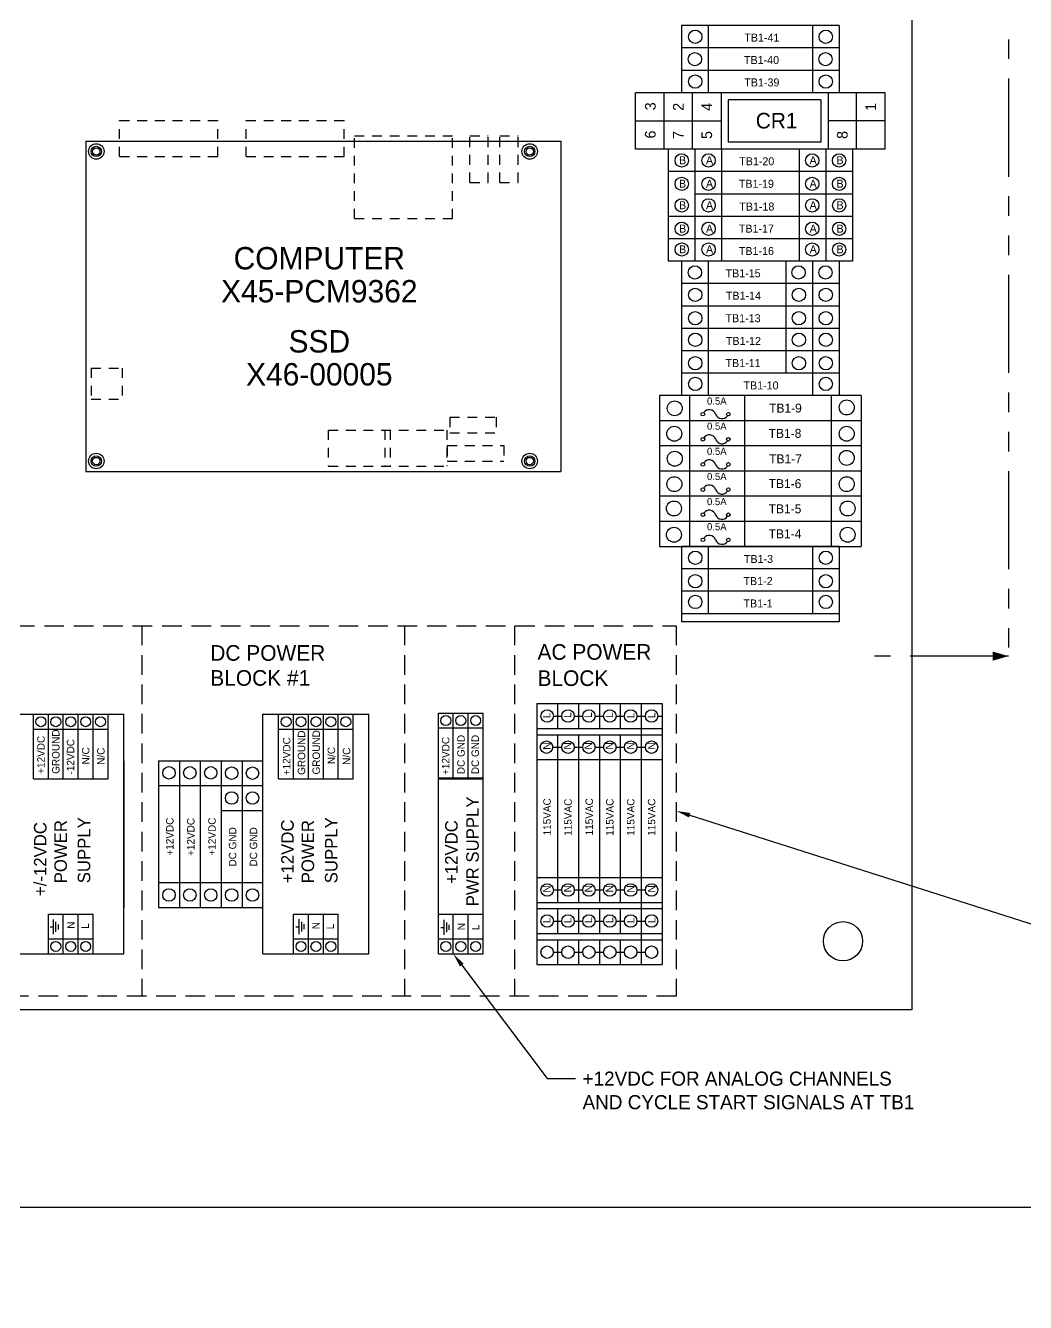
# Model space of a CAD drawing. Extents: x -360 to 331, y -172 to 150.
# Drawn here: x -84.66 to -71.92, y -172 to -155.74 of the extents above; entities that cross this region are included whole.
import ezdxf
from ezdxf import colors
from ezdxf.entities.mleader import LeaderData, LeaderLine
from ezdxf.enums import TextEntityAlignment as Align
from ezdxf.math import Vec2, Vec3

# ---------------------------------------------------------------- set-up
doc = ezdxf.new("R2010")
doc.units = 0
doc.header["$MEASUREMENT"] = 0
for name, pattern in [('HIDDEN', [0.375, 0.25, -0.125]), ('HIDDEN2', [0.1875, 0.125, -0.0625]), ('PHANTOM', [2.5, 1.25, -0.25, 0.25, -0.25, 0.25, -0.25])]:
    doc.linetypes.add(name, pattern=pattern)
doc.layers.get('0').update_dxf_attribs({"linetype": 'CONTINUOUS'})
doc.layers.add('1', color=3, linetype='CONTINUOUS')
doc.layers.add('TITLE', color=2, linetype='CONTINUOUS')

msp = doc.modelspace()

# ---------------------------------------------------------------- linework, layer by layer
at = {"color": 7, "linetype": 'Continuous'}
for p, q in [((-73.37099, -145.27765), (-73.37099, -168.27765)), ((-74.29656, -155.736), (-76.30242, -155.736)), ((-75.96259, -155.736), (-75.96259, -156.59231)), ((-74.29656, -156.02145), (-76.30242, -156.02145)), ((-74.29656, -156.02145), (-76.30242, -156.02145)), ((-74.29656, -156.30686), (-76.30242, -156.30686)), ((-74.29656, -156.59231), (-76.30242, -156.59231)), ((-74.12665, -157.3115), (-76.47233, -157.3115)), ((-74.12665, -157.3115), (-76.47233, -157.3115)), ((-75.79268, -157.3115), (-75.79268, -158.73876)), ((-74.12665, -157.59695), (-76.47233, -157.59695)), ((-74.12665, -157.8824), (-76.1325, -157.8824)), ((-74.12665, -158.16786), (-76.47233, -158.16786)), ((-74.12665, -158.45331), (-76.47233, -158.45331)), ((-74.12665, -158.73876), (-76.47233, -158.73876)), ((-74.29656, -158.73876), (-76.30242, -158.73876)), ((-75.96259, -158.73876), (-75.96259, -160.45144)), ((-74.29656, -159.02417), (-76.30242, -159.02417)), ((-74.29656, -159.30962), (-76.30242, -159.30962)), ((-74.29656, -159.59508), (-76.30242, -159.59508)), ((-74.29656, -159.88053), (-76.30242, -159.88053)), ((-74.29656, -160.16598), (-76.30242, -160.16598)), ((-74.01414, -160.45144), (-76.58484, -160.45144)), ((-74.29656, -160.45144), (-76.30242, -160.45144)), ((-75.50205, -160.45144), (-75.50205, -160.77169)), ((-74.01414, -160.77169), (-76.58484, -160.77169)), ((-75.50205, -160.77169), (-75.50205, -161.09195)), ((-74.01414, -161.09195), (-76.58484, -161.09195)), ((-75.50205, -161.09195), (-75.50205, -161.41221)), ((-74.01414, -161.41221), (-76.58484, -161.41221)), ((-75.50205, -161.41221), (-75.50205, -161.73247)), ((-74.01414, -161.73247), (-76.58484, -161.73247)), ((-75.50205, -161.73247), (-76.20357, -161.73247)), ((-75.50205, -161.73247), (-75.50205, -162.05273)), ((-74.01414, -162.05273), (-76.58484, -162.05273)), ((-75.50205, -162.05273), (-76.20357, -162.05273)), ((-75.50205, -162.05273), (-75.50205, -162.37299)), ((-74.29656, -162.37299), (-76.30242, -162.37299)), ((-75.96259, -162.37299), (-75.96259, -163.22935)), ((-74.29656, -162.65845), (-76.30242, -162.65845)), ((-74.29656, -162.9439), (-76.30242, -162.9439)), ((-74.29656, -163.22935), (-76.30242, -163.22935)), ((-78.14864, -164.37472), (-78.14864, -167.69941)), ((-77.88248, -164.37472), (-77.88248, -164.69158)), ((-77.61631, -164.37472), (-77.61631, -164.69158)), ((-77.35015, -164.37472), (-77.35015, -164.69158)), ((-77.08399, -164.37472), (-77.08399, -164.69158)), ((-76.81782, -164.37472), (-76.81782, -167.69941)), ((-76.81782, -164.37472), (-76.81782, -164.69158)), ((-76.55166, -164.37472), (-76.55166, -167.69941)), ((-76.55166, -164.37472), (-76.55166, -167.69941)), ((-77.88248, -164.77079), (-77.88248, -166.90726)), ((-77.61631, -164.77079), (-77.61631, -166.90726)), ((-77.35015, -164.77079), (-77.35015, -166.90726)), ((-77.08399, -164.77079), (-77.08399, -166.90726)), ((-76.81782, -164.77079), (-76.81782, -166.90726)), ((-82.70016, -165.10191), (-82.70016, -166.97222)), ((-82.434, -165.10191), (-82.434, -166.97222)), ((-82.16784, -165.10191), (-82.16784, -166.97222)), ((-81.90167, -165.10191), (-81.90167, -166.97222)), ((-77.08399, -166.00738), (-77.08399, -166.5904)), ((-76.81782, -166.00738), (-76.81782, -166.5904)), ((-76.81782, -166.00738), (-76.81782, -166.5904)), ((-82.96633, -166.65536), (-81.63551, -166.65536)), ((-77.88248, -166.98648), (-77.88248, -167.30334)), ((-77.61631, -166.98648), (-77.61631, -167.30334)), ((-77.35015, -166.98648), (-77.35015, -167.30334)), ((-77.08399, -166.98648), (-77.08399, -167.30334)), ((-76.81782, -166.98648), (-76.81782, -167.30334)), ((-77.88248, -167.38255), (-77.88248, -167.69941)), ((-77.61631, -167.38255), (-77.61631, -167.69941)), ((-77.35015, -167.38255), (-77.35015, -167.69941)), ((-77.08399, -167.38255), (-77.08399, -167.69941)), ((-76.81782, -167.38255), (-76.81782, -167.69941))]:
    msp.add_line(p, q, dxfattribs=at)
at = {"color": 7, "linetype": 'PHANTOM'}
for p, q in [((-72.1393, -146.41187), (-72.1393, -163.76982)), ((-72.1393, -163.76982), (-73.84657, -163.76982))]:
    msp.add_line(p, q, dxfattribs=at)
at = {"color": 7}
for p, q in [((-76.30242, -155.736), (-76.30242, -156.59231)), ((-74.63639, -155.736), (-74.63639, -156.59231)), ((-74.29656, -155.736), (-74.29656, -156.59231)), ((-76.88907, -157.3115), (-76.88907, -156.59231)), ((-73.70991, -156.59231), (-76.88907, -156.59231)), ((-76.52611, -157.3115), (-76.52611, -156.59231)), ((-76.16316, -157.3115), (-76.16316, -156.59231)), ((-75.79935, -156.59231), (-75.79935, -157.3115)), ((-74.43667, -156.59231), (-74.43667, -157.3115)), ((-74.07378, -157.3115), (-74.07378, -156.59231)), ((-73.70991, -157.3115), (-73.70991, -156.59231)), ((-74.528, -156.68315), (-75.70895, -156.68315)), ((-75.70895, -156.68315), (-75.70895, -157.22065)), ((-74.528, -156.68315), (-74.528, -157.22065)), ((-76.88907, -156.9519), (-75.80028, -156.9519)), ((-73.70991, -156.9519), (-74.43667, -156.9519)), ((-83.89078, -157.20843), (-77.84282, -157.20843)), ((-83.89078, -157.20843), (-83.89078, -161.4157)), ((-77.84282, -157.20843), (-77.84282, -161.4157)), ((-73.70991, -157.3115), (-76.88907, -157.3115)), ((-76.47233, -157.3115), (-76.47233, -158.73876)), ((-76.1325, -157.3115), (-76.1325, -158.73876)), ((-76.1325, -157.3115), (-76.1325, -158.73876)), ((-74.528, -157.22065), (-75.70895, -157.22065)), ((-74.8063, -157.3115), (-74.8063, -158.73876)), ((-74.46648, -157.3115), (-74.46648, -158.73876)), ((-74.12665, -157.3115), (-74.12665, -158.73876)), ((-76.30242, -158.73876), (-76.30242, -160.45144)), ((-74.97621, -158.73876), (-74.97621, -160.16598)), ((-74.63639, -158.73876), (-74.63639, -160.45144)), ((-74.29656, -158.73876), (-74.29656, -160.45144)), ((-76.58484, -160.45144), (-76.58484, -162.37299)), ((-76.20357, -160.45144), (-76.20357, -162.37299)), ((-74.3954, -160.45144), (-74.3954, -162.37299)), ((-74.01414, -160.45144), (-74.01414, -162.37299)), ((-83.89078, -161.4157), (-77.84282, -161.4157)), ((-76.58484, -162.37299), (-74.01414, -162.37299)), ((-76.30242, -162.37299), (-76.30242, -163.33174)), ((-76.29356, -162.37299), (-74.30542, -162.37299)), ((-74.63639, -162.37299), (-74.63639, -163.22935)), ((-74.29656, -162.37299), (-74.29656, -163.33174)), ((-74.29656, -163.33174), (-76.30242, -163.33174)), ((-74.30542, -163.22935), (-76.29356, -163.22935)), ((-78.14864, -164.37472), (-76.55166, -164.37472)), ((-84.75946, -164.51074), (-83.41012, -164.51074)), ((-84.56008, -165.33457), (-84.56008, -164.51074)), ((-84.56008, -165.33457), (-84.56008, -164.51074)), ((-84.56008, -165.33457), (-84.56008, -164.51074)), ((-84.36997, -165.33457), (-84.36997, -164.51074)), ((-84.17985, -165.33457), (-84.17985, -164.51074)), ((-83.98974, -165.33457), (-83.98974, -164.51074)), ((-83.79962, -165.33457), (-83.79962, -164.51074)), ((-83.6095, -165.33457), (-83.6095, -164.51074)), ((-83.41012, -167.5634), (-83.41012, -164.51074)), ((-81.63551, -167.5634), (-81.63551, -164.51074)), ((-81.63551, -164.51074), (-80.28617, -164.51074)), ((-81.43613, -165.33457), (-81.43613, -164.51074)), ((-81.43613, -165.33457), (-81.43613, -164.51074)), ((-81.24602, -165.33457), (-81.24602, -164.51074)), ((-81.0559, -165.33457), (-81.0559, -164.51074)), ((-80.86578, -165.33457), (-80.86578, -164.51074)), ((-80.67567, -165.33457), (-80.67567, -164.51074)), ((-80.48555, -165.33457), (-80.48555, -164.51074)), ((-80.28617, -167.5634), (-80.28617, -164.51074)), ((-79.40105, -167.5634), (-79.40105, -164.4953)), ((-79.40105, -167.5634), (-79.40105, -164.4953)), ((-79.40105, -167.5634), (-79.40105, -164.4953)), ((-79.40105, -164.4953), (-78.8307, -164.4953)), ((-79.21094, -165.31914), (-79.21094, -164.4953)), ((-79.02082, -165.31914), (-79.02082, -164.4953)), ((-78.8307, -167.5634), (-78.8307, -164.4953)), ((-77.93634, -164.53315), (-77.82861, -164.53315)), ((-77.67018, -164.53315), (-77.56245, -164.53315)), ((-77.40402, -164.53315), (-77.29628, -164.53315)), ((-77.13785, -164.53315), (-77.03012, -164.53315)), ((-76.87169, -164.53315), (-76.81782, -164.53315)), ((-76.87169, -164.53315), (-76.76396, -164.53315)), ((-76.60553, -164.53315), (-76.55166, -164.53315)), ((-84.56008, -164.70085), (-83.6095, -164.70085)), ((-81.43613, -164.70085), (-80.48555, -164.70085)), ((-79.40105, -164.68542), (-78.8307, -164.68542)), ((-78.14864, -164.69158), (-76.81782, -164.69158)), ((-78.14864, -164.69158), (-76.55166, -164.69158)), ((-78.14864, -164.77079), (-76.55166, -164.77079)), ((-77.94447, -164.92922), (-77.82861, -164.92922)), ((-77.67018, -164.92922), (-77.56245, -164.92922)), ((-77.40402, -164.92922), (-77.29628, -164.92922)), ((-77.13785, -164.92922), (-77.03012, -164.92922)), ((-76.87169, -164.92922), (-76.76396, -164.92922)), ((-84.56008, -165.33457), (-84.56008, -165.10191)), ((-83.6095, -165.33457), (-83.6095, -165.10191)), ((-83.6095, -165.33457), (-83.6095, -165.10191)), ((-83.41012, -165.10191), (-83.41012, -166.97222)), ((-82.96633, -165.10191), (-81.63551, -165.10191)), ((-82.96633, -165.10191), (-82.96633, -166.97222)), ((-81.63551, -166.97222), (-81.63551, -165.10191)), ((-79.40105, -166.97222), (-79.40105, -165.10191)), ((-78.14864, -165.08766), (-76.55166, -165.08766)), ((-84.56008, -165.33457), (-83.6095, -165.33457)), ((-84.56008, -165.33457), (-83.6095, -165.33457)), ((-82.96633, -165.41877), (-81.63551, -165.41877)), ((-81.43613, -165.33457), (-80.48555, -165.33457)), ((-81.43613, -165.33457), (-80.48555, -165.33457)), ((-79.40105, -165.31914), (-78.8307, -165.31914)), ((-79.40105, -165.33457), (-78.8307, -165.33457)), ((-82.16784, -165.73564), (-81.63551, -165.73564)), ((-78.14864, -166.5904), (-76.55166, -166.5904)), ((-77.93634, -166.74883), (-77.82861, -166.74883)), ((-77.67018, -166.74883), (-77.56245, -166.74883)), ((-77.40402, -166.74883), (-77.29628, -166.74883)), ((-77.13785, -166.74883), (-77.03012, -166.74883)), ((-76.87169, -166.74883), (-76.76396, -166.74883)), ((-78.14864, -166.90726), (-76.55166, -166.90726)), ((-84.36997, -167.5634), (-84.36997, -167.05642)), ((-84.36997, -167.05642), (-83.79962, -167.05642)), ((-84.36997, -167.05642), (-83.79962, -167.05642)), ((-84.17985, -167.5634), (-84.17985, -167.05642)), ((-83.98974, -167.5634), (-83.98974, -167.05642)), ((-83.79962, -167.5634), (-83.79962, -167.05642)), ((-82.96633, -166.97222), (-81.63551, -166.97222)), ((-81.24602, -167.05642), (-80.67567, -167.05642)), ((-81.24602, -167.05642), (-80.67567, -167.05642)), ((-81.24602, -167.5634), (-81.24602, -167.05642)), ((-81.0559, -167.5634), (-81.0559, -167.05642)), ((-80.86578, -167.5634), (-80.86578, -167.05642)), ((-80.67567, -167.5634), (-80.67567, -167.05642)), ((-79.40105, -167.05642), (-78.8307, -167.05642)), ((-79.40105, -167.05642), (-78.8307, -167.05642)), ((-79.21094, -167.5634), (-79.21094, -167.05642)), ((-79.02082, -167.5634), (-79.02082, -167.05642)), ((-78.14864, -166.98648), (-76.55166, -166.98648)), ((-84.34876, -167.21912), (-84.30606, -167.21912)), ((-84.30606, -167.31417), (-84.30606, -167.12406)), ((-84.27437, -167.28249), (-84.27437, -167.15574)), ((-84.24269, -167.2508), (-84.24269, -167.18743)), ((-81.21531, -167.21685), (-81.17261, -167.21685)), ((-81.17261, -167.3119), (-81.17261, -167.12179)), ((-81.14092, -167.28022), (-81.14092, -167.15347)), ((-81.10924, -167.24853), (-81.10924, -167.18516)), ((-79.36807, -167.22526), (-79.32537, -167.22526)), ((-79.32537, -167.32032), (-79.32537, -167.1302)), ((-79.29369, -167.28863), (-79.29369, -167.16188)), ((-79.262, -167.25694), (-79.262, -167.19357)), ((-77.93634, -167.14491), (-77.82861, -167.14491)), ((-77.67018, -167.14491), (-77.56245, -167.14491)), ((-77.40402, -167.14491), (-77.29628, -167.14491)), ((-77.13785, -167.14491), (-77.03012, -167.14491)), ((-76.87169, -167.14491), (-76.76396, -167.14491)), ((-84.36997, -167.37328), (-83.79962, -167.37328)), ((-81.24602, -167.37328), (-80.67567, -167.37328)), ((-79.40105, -167.37328), (-78.8307, -167.37328)), ((-78.14864, -167.30334), (-76.55166, -167.30334)), ((-78.14864, -167.38255), (-76.55166, -167.38255)), ((-84.75946, -167.5634), (-83.41012, -167.5634)), ((-81.63551, -167.5634), (-80.28617, -167.5634)), ((-79.40105, -167.5634), (-78.8307, -167.5634)), ((-77.93634, -167.54098), (-77.82861, -167.54098)), ((-77.67018, -167.54098), (-77.56245, -167.54098)), ((-77.40402, -167.54098), (-77.29628, -167.54098)), ((-77.13785, -167.54098), (-77.03012, -167.54098)), ((-76.87169, -167.54098), (-76.76396, -167.54098)), ((-78.14864, -167.69941), (-76.55166, -167.69941)), ((-73.37099, -168.27765), (-94.37099, -168.27765))]:
    msp.add_line(p, q, dxfattribs=at)
at = {"color": 7, "linetype": 'HIDDEN2'}
for p, q in [((-83.46164, -156.946), (-82.21261, -156.946)), ((-83.46164, -157.40565), (-83.46164, -156.946)), ((-82.21261, -157.40565), (-82.21261, -156.946)), ((-81.85183, -156.946), (-80.6028, -156.946)), ((-81.85183, -157.40565), (-81.85183, -156.946)), ((-80.6028, -157.40565), (-80.6028, -156.946)), ((-80.47132, -157.14322), (-79.22281, -157.14322)), ((-80.47132, -158.19504), (-80.47132, -157.14322)), ((-79.22281, -158.19504), (-79.22281, -157.14322)), ((-78.99982, -157.14322), (-78.76842, -157.14322)), ((-78.99982, -157.73434), (-78.99982, -157.14322)), ((-78.76842, -157.73434), (-78.76842, -157.14322)), ((-78.61801, -157.14322), (-78.38661, -157.14322)), ((-78.61801, -157.73434), (-78.61801, -157.14322)), ((-78.38661, -157.73434), (-78.38661, -157.14322)), ((-83.46164, -157.40565), (-82.21261, -157.40565)), ((-81.85183, -157.40565), (-80.6028, -157.40565)), ((-78.99982, -157.73434), (-78.76842, -157.73434)), ((-78.61801, -157.73434), (-78.38661, -157.73434)), ((-80.47132, -158.19504), (-79.22281, -158.19504)), ((-83.82557, -160.10093), (-83.82557, -160.49536)), ((-83.82557, -160.10093), (-83.43114, -160.10093)), ((-83.43114, -160.10093), (-83.43114, -160.49536)), ((-83.82557, -160.49536), (-83.43114, -160.49536)), ((-79.25542, -160.72676), (-79.25542, -160.92345)), ((-79.25542, -160.72676), (-78.66429, -160.72676)), ((-78.66429, -160.72676), (-78.66429, -160.92345)), ((-80.80475, -160.89085), (-79.29433, -160.89085)), ((-80.80475, -160.89085), (-80.80475, -161.35049)), ((-80.08215, -160.89085), (-80.08215, -161.35049)), ((-80.01693, -160.89085), (-80.01693, -161.35049)), ((-79.29433, -160.89085), (-79.29433, -161.35049)), ((-79.25542, -160.92345), (-78.66429, -160.92345)), ((-79.28802, -161.08754), (-79.28802, -161.28423)), ((-79.28802, -161.08754), (-78.56542, -161.08754)), ((-78.56542, -161.08754), (-78.56542, -161.28423)), ((-80.80475, -161.35049), (-79.29433, -161.35049)), ((-79.28802, -161.28423), (-78.56542, -161.28423))]:
    msp.add_line(p, q, dxfattribs=at)
at = {"color": 7, "linetype": 'HIDDEN'}
for p, q in [((-93.04599, -163.38192), (-76.3708, -163.38192)), ((-83.17893, -163.38192), (-83.17893, -168.10291)), ((-79.83439, -163.38192), (-79.83439, -168.10291)), ((-78.43291, -163.38192), (-78.43291, -168.10291)), ((-76.3708, -163.38192), (-76.3708, -168.10291)), ((-76.3708, -168.10291), (-93.04599, -168.10291))]:
    msp.add_line(p, q, dxfattribs=at)
at = {"color": 7}
for centre, radius in [((-76.12857, -155.87873), 0.08496), ((-74.46544, -155.87873), 0.08496), ((-76.13247, -156.16415), 0.08496), ((-74.46933, -156.16415), 0.08496), ((-76.12857, -156.44959), 0.08496), ((-74.46544, -156.44959), 0.08496), ((-83.7593, -157.33991), 0.09861), ((-83.7593, -157.33991), 0.06574), ((-83.7593, -157.33991), 0.04681), ((-78.23726, -157.33991), 0.09861), ((-78.23726, -157.33991), 0.06574), ((-78.23726, -157.33991), 0.04681), ((-76.30138, -157.45423), 0.08496), ((-75.95866, -157.45423), 0.08496), ((-74.6384, -157.45423), 0.08496), ((-74.29553, -157.45423), 0.08496), ((-76.30138, -157.75269), 0.08496), ((-75.95866, -157.75269), 0.08496), ((-74.6384, -157.75269), 0.08496), ((-74.29553, -157.75269), 0.08496), ((-76.30071, -158.02666), 0.08496), ((-75.95799, -158.02666), 0.08496), ((-74.63772, -158.02666), 0.08496), ((-74.29486, -158.02666), 0.08496), ((-76.30071, -158.32512), 0.08496), ((-75.95799, -158.32512), 0.08496), ((-74.63772, -158.32512), 0.08496), ((-74.29486, -158.32512), 0.08496), ((-76.30071, -158.58936), 0.08496), ((-75.95799, -158.58936), 0.08496), ((-74.63772, -158.58936), 0.08496), ((-74.29486, -158.58936), 0.08496), ((-76.13247, -158.88147), 0.08496), ((-74.8122, -158.88147), 0.08496), ((-74.46933, -158.88147), 0.08496), ((-76.12857, -159.1669), 0.08496), ((-74.80831, -159.1669), 0.08496), ((-74.46544, -159.1669), 0.08496), ((-76.12857, -159.46536), 0.08496), ((-74.80831, -159.46536), 0.08496), ((-74.46544, -159.46536), 0.08496), ((-76.1279, -159.73934), 0.08496), ((-74.80764, -159.73934), 0.08496), ((-74.46477, -159.73934), 0.08496), ((-76.1279, -160.0378), 0.08496), ((-74.80764, -160.0378), 0.08496), ((-74.46477, -160.0378), 0.08496), ((-76.1279, -160.30204), 0.08496), ((-74.46477, -160.30204), 0.08496), ((-76.38993, -160.61295), 0.09532), ((-74.19937, -160.60193), 0.09532), ((-76.03066, -160.68723), 0.02288), ((-75.70632, -160.68723), 0.02288), ((-76.39544, -160.93679), 0.09532), ((-74.19937, -160.93679), 0.09532), ((-76.03066, -161.00749), 0.02288), ((-75.70632, -161.00749), 0.02288), ((-83.7593, -161.28423), 0.09861), ((-83.7593, -161.28423), 0.06574), ((-78.23726, -161.28423), 0.09861), ((-78.23726, -161.28423), 0.06574), ((-76.38917, -161.25519), 0.09532), ((-74.19862, -161.24417), 0.09532), ((-83.7593, -161.28423), 0.04681), ((-78.23726, -161.28423), 0.04681), ((-76.03066, -161.32775), 0.02288), ((-75.70632, -161.32775), 0.02288), ((-76.39469, -161.57902), 0.09532), ((-74.19862, -161.57902), 0.09532), ((-76.03066, -161.64801), 0.02288), ((-75.70632, -161.64801), 0.02288), ((-76.40021, -161.88887), 0.09532), ((-74.18758, -161.88887), 0.09532), ((-76.03066, -161.96827), 0.02288), ((-75.70632, -161.96827), 0.02288), ((-76.40021, -162.22372), 0.09532), ((-74.18758, -162.22372), 0.09532), ((-76.03066, -162.28853), 0.02288), ((-75.70632, -162.28853), 0.02288), ((-76.1279, -162.51725), 0.08496), ((-74.46477, -162.51725), 0.08496), ((-76.1279, -162.81571), 0.08496), ((-74.46477, -162.81571), 0.08496), ((-76.1279, -163.07995), 0.08496), ((-74.46477, -163.07995), 0.08496), ((-78.01556, -164.53315), 0.07922), ((-77.74939, -164.53315), 0.07922), ((-77.48323, -164.53315), 0.07922), ((-77.21707, -164.53315), 0.07922), ((-76.9509, -164.53315), 0.07922), ((-76.68474, -164.53315), 0.07922), ((-84.46503, -164.60579), 0.06337), ((-84.27491, -164.60579), 0.06337), ((-84.08479, -164.60579), 0.06337), ((-83.89468, -164.60579), 0.06337), ((-83.70456, -164.60579), 0.06337), ((-81.34107, -164.60579), 0.06337), ((-81.15096, -164.60579), 0.06337), ((-80.96084, -164.60579), 0.06337), ((-80.77073, -164.60579), 0.06337), ((-80.58061, -164.60579), 0.06337), ((-79.306, -164.59036), 0.06337), ((-79.11588, -164.59036), 0.06337), ((-78.92576, -164.59036), 0.06337), ((-78.02369, -164.92922), 0.07922), ((-77.74939, -164.92922), 0.07922), ((-77.48323, -164.92922), 0.07922), ((-77.21707, -164.92922), 0.07922), ((-76.9509, -164.92922), 0.07922), ((-76.68474, -164.92922), 0.07922), ((-82.83325, -165.25619), 0.07922), ((-82.56708, -165.25619), 0.07922), ((-82.30092, -165.25619), 0.07922), ((-82.03476, -165.26034), 0.07922), ((-81.76859, -165.26034), 0.07922), ((-82.03476, -165.57721), 0.07922), ((-81.76859, -165.57721), 0.07922), ((-82.83325, -166.81379), 0.07922), ((-82.56708, -166.81379), 0.07922), ((-82.30092, -166.81379), 0.07922), ((-82.03476, -166.81379), 0.07922), ((-81.76859, -166.81379), 0.07922), ((-78.01556, -166.74883), 0.07922), ((-77.74939, -166.74883), 0.07922), ((-77.48323, -166.74883), 0.07922), ((-77.21707, -166.74883), 0.07922), ((-76.9509, -166.74883), 0.07922), ((-76.68474, -166.74883), 0.07922), ((-78.01556, -167.14491), 0.07922), ((-77.74939, -167.14491), 0.07922), ((-77.48323, -167.14491), 0.07922), ((-77.21707, -167.14491), 0.07922), ((-76.9509, -167.14491), 0.07922), ((-76.68474, -167.14491), 0.07922), ((-74.24599, -167.40265), 0.25), ((-84.27491, -167.46834), 0.06337), ((-84.08479, -167.46834), 0.06337), ((-83.89468, -167.46834), 0.06337), ((-81.15096, -167.46834), 0.06337), ((-80.96084, -167.46834), 0.06337), ((-80.77073, -167.46834), 0.06337), ((-79.306, -167.46834), 0.06337), ((-79.11588, -167.46834), 0.06337), ((-78.92576, -167.46834), 0.06337), ((-78.01556, -167.54098), 0.07922), ((-77.74939, -167.54098), 0.07922), ((-77.48323, -167.54098), 0.07922), ((-77.21707, -167.54098), 0.07922), ((-76.9509, -167.54098), 0.07922), ((-76.68474, -167.54098), 0.07922)]:
    msp.add_circle(centre, radius, dxfattribs=at)
for centre, start, end in [((-75.94957, -160.71523), 19.050957, 145.624531), ((-75.7874, -160.65923), 199.050957, 325.624531), ((-75.94957, -161.03549), 19.050957, 145.624531), ((-75.7874, -160.97949), 199.050957, 325.624531), ((-75.94957, -161.35575), 19.050957, 145.624531), ((-75.7874, -161.29975), 199.050957, 325.624531), ((-75.94957, -161.67601), 19.050957, 145.624531), ((-75.7874, -161.62001), 199.050957, 325.624531), ((-75.94957, -161.99627), 19.050957, 145.624531), ((-75.7874, -161.94027), 199.050957, 325.624531), ((-75.94957, -162.31653), 19.050957, 145.624531), ((-75.7874, -162.26053), 199.050957, 325.624531)]:
    msp.add_arc(centre, 0.08578, start, end, dxfattribs=at)
msp.add_solid([(-72.33788, -163.7119), (-72.33788, -163.82774), (-72.1393, -163.76982)], dxfattribs=at)
at = {"layer": 'TITLE', "color": 7}
msp.add_line((-57.37208, -170.79652), (-100.36808, -170.79652), dxfattribs=at)

# ---------------------------------------------------------------- texts
at = {"color": 7}
for s, height, p in [('CR1', 0.198814, (-75.3576, -157.04737)), ('0.5A', 0.090588, (-75.97857, -160.56537)), ('0.5A', 0.090588, (-75.97857, -160.88563)), ('0.5A', 0.090588, (-75.97857, -161.20589)), ('0.5A', 0.090588, (-75.97857, -161.52615)), ('0.5A', 0.090588, (-75.97857, -161.84641)), ('0.5A', 0.090588, (-75.97857, -162.16667)), ('DC POWER', 0.199162, (-82.30695, -163.82894)), ('AC POWER', 0.199162, (-78.13808, -163.81621)), ('BLOCK #1', 0.199162, (-82.30695, -164.1472)), ('BLOCK', 0.199162, (-78.13808, -164.15022))]:
    msp.add_text(s, height=height, dxfattribs=at).set_placement(p)
for s, p in [('PWR SUPPLY', (-78.88635, -166.95686)), ('+/-12VDC', (-84.39367, -166.82672)), ('POWER', (-84.13378, -166.66381)), ('SUPPLY', (-83.83607, -166.66381)), ('+12VDC', (-81.24423, -166.66381)), ('POWER', (-80.98434, -166.66381)), ('SUPPLY', (-80.68663, -166.66381)), ('+12VDC', (-79.15557, -166.67217))]:
    msp.add_text(s, height=0.159503, rotation=90, dxfattribs=at).set_placement(p)
at = {"layer": '1', "color": 7}
for s, height, p in [('TB1-41', 0.101947, (-75.5037, -155.9407)), ('TB1-40', 0.101947, (-75.50759, -156.22613)), ('TB1-39', 0.101947, (-75.5037, -156.51157)), ('TB1-20', 0.101947, (-75.56869, -157.51621)), ('TB1-15', 0.101947, (-75.74249, -158.94344)), ('TB1-14', 0.101947, (-75.7386, -159.22888)), ('TB1-9', 0.114378, (-75.18786, -160.667))]:
    msp.add_text(s, height=height, dxfattribs=at).set_placement(p)
for s, p in [('3', (-76.70086, -156.76523)), ('2', (-76.34459, -156.77211)), ('4', (-75.98122, -156.77211)), ('1', (-73.89184, -156.77211)), ('6', (-76.70112, -157.12438)), ('7', (-76.34485, -157.13126)), ('5', (-75.98148, -157.13126)), ('8', (-74.25547, -157.12981))]:
    msp.add_text(s, height=0.13626, rotation=90, dxfattribs=at).set_placement(p, align=Align.MIDDLE)
for s, height, p in [('B', 0.10195, (-76.33542, -157.45226)), ('A', 0.10195, (-75.99242, -157.45226)), ('A', 0.10195, (-74.67215, -157.45226)), ('B', 0.10195, (-74.32956, -157.45226)), ('B', 0.10195, (-76.33542, -157.75072)), ('A', 0.10195, (-75.99242, -157.75072)), ('TB1-19', 0.101947, (-75.57327, -157.75225)), ('A', 0.10195, (-74.67215, -157.75072)), ('B', 0.10195, (-74.32956, -157.75072)), ('B', 0.10195, (-76.33474, -158.0247)), ('A', 0.10195, (-75.99175, -158.0247)), ('TB1-18', 0.101947, (-75.56786, -158.04191)), ('A', 0.10195, (-74.67148, -158.0247)), ('B', 0.10195, (-74.32889, -158.0247)), ('B', 0.10195, (-76.33474, -158.32315)), ('A', 0.10195, (-75.99175, -158.32315)), ('TB1-17', 0.101947, (-75.57327, -158.32315)), ('A', 0.10195, (-74.67148, -158.32315)), ('B', 0.10195, (-74.32889, -158.32315)), ('B', 0.10195, (-76.33474, -158.58739)), ('A', 0.10195, (-75.99175, -158.58739)), ('TB1-16', 0.101947, (-75.57327, -158.60861)), ('A', 0.10195, (-74.67148, -158.58739)), ('B', 0.10195, (-74.32889, -158.58739)), ('TB1-13', 0.101947, (-75.74319, -159.46492)), ('TB1-12', 0.101947, (-75.73777, -159.75458)), ('TB1-11', 0.101947, (-75.74319, -160.03583)), ('TB1-10', 0.101947, (-75.51416, -160.32128)), ('TB1-8', 0.114378, (-75.19301, -160.93182)), ('TB1-7', 0.114378, (-75.18693, -161.2568)), ('TB1-6', 0.114378, (-75.19301, -161.57234)), ('TB1-5', 0.114378, (-75.19301, -161.8926)), ('TB1-4', 0.114378, (-75.19301, -162.21286)), ('TB1-3', 0.101947, (-75.50874, -162.5325)), ('TB1-2', 0.101947, (-75.51416, -162.81374)), ('TB1-1', 0.101947, (-75.51416, -163.0992))]:
    msp.add_text(s, height=height, dxfattribs=at).set_placement(p, align=Align.MIDDLE_LEFT)
for s, height, p in [('COMPUTER', 0.285326, (-80.91787, -158.70035)), ('X45-PCM9362', 0.2853257, (-80.91787, -159.12052)), ('SSD', 0.285326, (-80.91787, -159.75923)), ('X46-00005', 0.285326, (-80.91787, -160.17939))]:
    msp.add_text(s, height=height, dxfattribs=at).set_placement(p, align=Align.MIDDLE)
for s, height, p in [('L', 0.09506, (-78.02212, -164.56084)), ('L', 0.09506, (-77.75582, -164.55796)), ('L', 0.09506, (-77.4921, -164.55796)), ('L', 0.09506, (-77.22306, -164.55796)), ('L', 0.09506, (-76.95207, -164.55985)), ('L', 0.09506, (-76.6859, -164.55985)), ('+12VDC', 0.095058, (-84.46405, -165.26906)), ('GROUND', 0.095058, (-84.27494, -165.26906)), ('GROUND', 0.095058, (-81.14515, -165.28236)), ('GROUND', 0.095058, (-80.95731, -165.27788)), ('DC GND', 0.095058, (-79.11321, -165.27406)), ('DC GND', 0.095058, (-78.93165, -165.27406)), ('-12VDC', 0.095058, (-84.08711, -165.27821)), ('N/C', 0.095058, (-83.89439, -165.1501)), ('N/C', 0.095058, (-83.70075, -165.15501)), ('+12VDC', 0.095058, (-81.33426, -165.2869)), ('N/C', 0.095058, (-80.76459, -165.1455)), ('N/C', 0.095058, (-80.57096, -165.15468)), ('+12VDC', 0.095058, (-79.30859, -165.28309)), ('N', 0.09506, (-78.02013, -164.9622)), ('N', 0.09506, (-77.75384, -164.95933)), ('N', 0.09506, (-77.49011, -164.95933)), ('N', 0.09506, (-77.22108, -164.95933)), ('N', 0.09506, (-76.95008, -164.96121)), ('N', 0.09506, (-76.68392, -164.96121)), ('115VAC', 0.095058, (-77.74939, -166.05877)), ('115VAC', 0.095058, (-77.47931, -166.05372)), ('115VAC', 0.095058, (-77.21707, -166.05877)), ('115VAC', 0.095058, (-76.9509, -166.05877)), ('115VAC', 0.095058, (-76.68474, -166.05877)), ('+12VDC', 0.095058, (-82.55536, -166.31523)), ('+12VDC', 0.095058, (-82.28527, -166.31018)), ('DC GND', 0.095058, (-82.02303, -166.45078)), ('DC GND', 0.095058, (-81.75687, -166.45078)), ('N', 0.09506, (-78.01934, -166.7821)), ('N', 0.09506, (-77.75305, -166.77922)), ('N', 0.09506, (-77.48932, -166.77922)), ('N', 0.09506, (-77.22029, -166.77922)), ('N', 0.09506, (-76.94929, -166.7811)), ('N', 0.09506, (-76.68313, -166.7811)), ('N', 0.09506, (-84.08196, -167.24355)), ('L', 0.09506, (-83.9004, -167.24355)), ('N', 0.09506, (-80.96052, -167.25031)), ('L', 0.09506, (-80.77895, -167.25031)), ('N', 0.09506, (-79.10861, -167.26123)), ('L', 0.09506, (-78.92705, -167.26123)), ('L', 0.09506, (-78.02048, -167.17283)), ('L', 0.09506, (-77.75418, -167.16995)), ('L', 0.09506, (-77.49046, -167.16995)), ('L', 0.09506, (-77.22142, -167.16995)), ('L', 0.09506, (-76.95043, -167.17184)), ('L', 0.09506, (-76.68426, -167.17184))]:
    msp.add_text(s, height=height, rotation=90, dxfattribs=at).set_placement(p, align=Align.MIDDLE_LEFT)
for s, p in [('115VAC', (-77.96948, -166.0545)), ('+12VDC', (-82.77545, -166.31096))]:
    msp.add_text(s, height=0.095058, rotation=90, dxfattribs=at).set_placement(p)

# ---------------------------------------------------------------- leaders
at = {"color": 7}
ml = msp.add_multileader_mtext('Standard', dxfattribs=at)
ml.set_content('AC/DC POWER DISTRIBUTION', color=7)
ml.set_leader_properties()
ml.build(insert=Vec2(0, 0))
ml.multileader.update_dxf_attribs({"text_right_attachment_type": 0, "dogleg_length": 0.36, "arrow_head_size": 0.18})
ctx = ml.context
ctx.base_point, ctx.char_height, ctx.arrow_head_size, ctx.landing_gap_size, ctx.plane_origin = Vec3(-71.43964, -167.19613), 0.18, 0.18, 0.09, Vec3(-76.3708, -165.74242)
ctx.right_attachment = 0
notes = []
notes.append((ctx, [(0, (1, 1, 0), (-71.79964, -167.19613), (1, 0), 0.36, [(0, [(-76.3708, -165.74242)], 0, [])])]))
ctx.mtext.insert, ctx.mtext.flow_direction = Vec3(-71.34964, -167.10613), 5
ml = msp.add_multileader_mtext('Standard', dxfattribs=at)
ml.set_content('+12VDC FOR ANALOG CHANNELS\\PAND CYCLE START SIGNALS AT TB1', color=7)
ml.set_leader_properties()
ml.build(insert=Vec2(0, 0))
ml.multileader.update_dxf_attribs({"text_right_attachment_type": 6, "dogleg_length": 0.36, "arrow_head_size": 0.18})
ctx = ml.context
ctx.base_point, ctx.char_height, ctx.arrow_head_size, ctx.landing_gap_size, ctx.plane_origin = Vec3(-77.65423, -169.15272), 0.18, 0.18, 0.09, Vec3(-79.21094, -167.5634)
ctx.right_attachment = 6
notes.append((ctx, [(0, (1, 1, 0), (-78.01423, -169.15272), (1, 0), 0.36, [(0, [(-79.21094, -167.5634)], 0, [])])]))
ctx.mtext.insert, ctx.mtext.flow_direction = Vec3(-77.56423, -169.06272), 5
for ctx, leaders in notes:
    for number, flags, end, landing, length, lines in leaders:
        leader = LeaderData()
        leader.index, (leader.has_last_leader_line, leader.has_dogleg_vector, leader.attachment_direction) = number, flags
        leader.last_leader_point, leader.dogleg_vector, leader.dogleg_length = Vec3(end), Vec3(landing), length
        for number, points, colour, breaks in lines:
            line = LeaderLine()
            line.index, line.vertices, line.color, line.breaks = number, Vec3.list(points), colors.encode_raw_color(colour), breaks
            leader.lines.append(line)
        ctx.leaders.append(leader)

doc.saveas('drawing.dxf')
